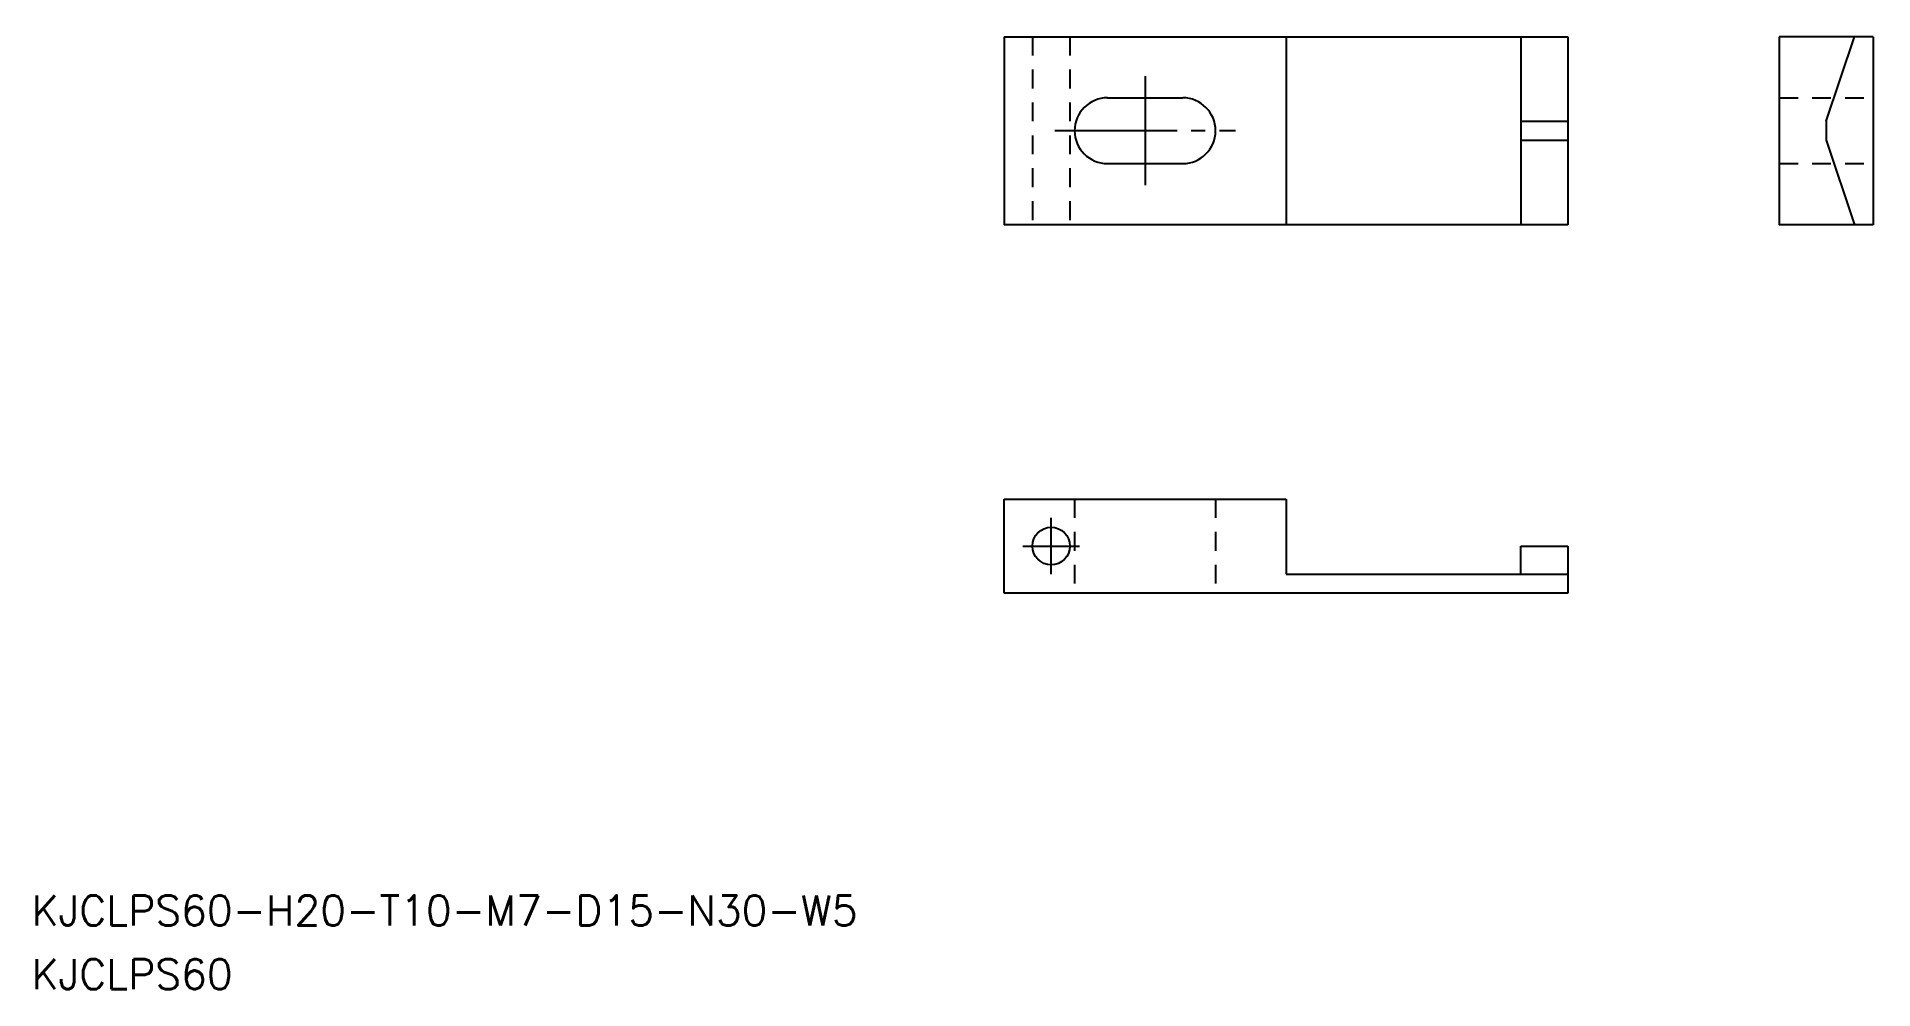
# Model space of a CAD drawing. Extents: x -12 to 183, y 99 to 200.
import ezdxf

# ---------------------------------------------------------------- set-up
doc = ezdxf.new("R2010")
doc.units = 0
doc.linetypes.add('CENTER', pattern=[17.5, 13, -1.5, 1.5, -1.5])
doc.linetypes.add('DASHED', pattern=[3.5, 2, -1.5])
doc.layers.get('0').update_dxf_attribs({"linetype": 'CONTINUOUS'})
doc.layers.add('CENTER', color=1, linetype='CENTER')
doc.styles.get("Standard").update_dxf_attribs({"font": 'txt.shx', "bigfont": '@extfont2.shx'})

msp = doc.modelspace()

# ---------------------------------------------------------------- linework, layer by layer
at = {"color": 7, "linetype": 'CONTINUOUS'}
for p, q in [((90.77, 200.17), (150.77, 200.17)), ((90.77, 200.17), (90.77, 180.17)), ((120.77, 200.17), (120.77, 180.17)), ((145.77, 200.17), (145.77, 180.17)), ((150.77, 200.17), (150.77, 180.17)), ((183.26, 200.17), (173.26, 200.17)), ((173.26, 200.17), (173.26, 180.17)), ((178.26, 191.17), (181.26, 200.17)), ((183.26, 200.17), (183.26, 180.17)), ((101.77, 193.67), (109.77, 193.67)), ((145.77, 191.17), (150.77, 191.17)), ((178.26, 191.17), (178.26, 189.17)), ((145.77, 189.17), (150.77, 189.17)), ((178.26, 189.17), (181.26, 180.17)), ((101.77, 186.67), (109.77, 186.67)), ((150.77, 180.17), (90.77, 180.17)), ((183.26, 180.17), (173.26, 180.17)), ((90.77, 140.98), (90.77, 150.98)), ((90.77, 150.98), (120.77, 150.98)), ((120.77, 150.98), (120.77, 142.98)), ((145.77, 142.98), (145.77, 145.98)), ((145.77, 145.98), (150.77, 145.98)), ((150.77, 145.98), (150.77, 140.98)), ((120.77, 142.98), (150.77, 142.98)), ((150.77, 140.98), (90.77, 140.98))]:
    msp.add_line(p, q, dxfattribs=at)
at = {"color": 3, "linetype": 'DASHED'}
for p, q in [((93.77, 200.17), (93.77, 180.17)), ((97.77, 200.17), (97.77, 180.17)), ((173.26, 193.67), (183.26, 193.67)), ((173.26, 186.67), (183.26, 186.67)), ((98.27, 150.98), (98.27, 140.98)), ((113.27, 150.98), (113.27, 140.98))]:
    msp.add_line(p, q, dxfattribs=at)
at = {"color": 7, "linetype": 'CONTINUOUS'}
msp.add_circle((95.77, 145.98), 2, dxfattribs=at)
for centre, start, end in [((101.77, 190.17), 90, 270), ((109.77, 190.17), 270, 90)]:
    msp.add_arc(centre, 3.5, start, end, dxfattribs=at)
at = {"layer": 'CENTER', "color": 1, "linetype": 'CENTER'}
for p, q in [((105.77, 195.98), (105.77, 184.36)), ((96.17, 190.19), (115.37, 190.19)), ((95.77, 142.98), (95.77, 148.98)), ((92.77, 145.98), (98.77, 145.98))]:
    msp.add_line(p, q, dxfattribs=at)

# ---------------------------------------------------------------- texts
at = {"color": 7, "linetype": 'CONTINUOUS'}
for s, p in [('KJCLPS60-H20-T10-M7-D15-N30-W5', (-12.74, 105.61)), ('KJCLPS60', (-12.74, 98.82))]:
    msp.add_text(s, height=3.2, dxfattribs=at).set_placement(p)

doc.saveas('drawing.dxf')
